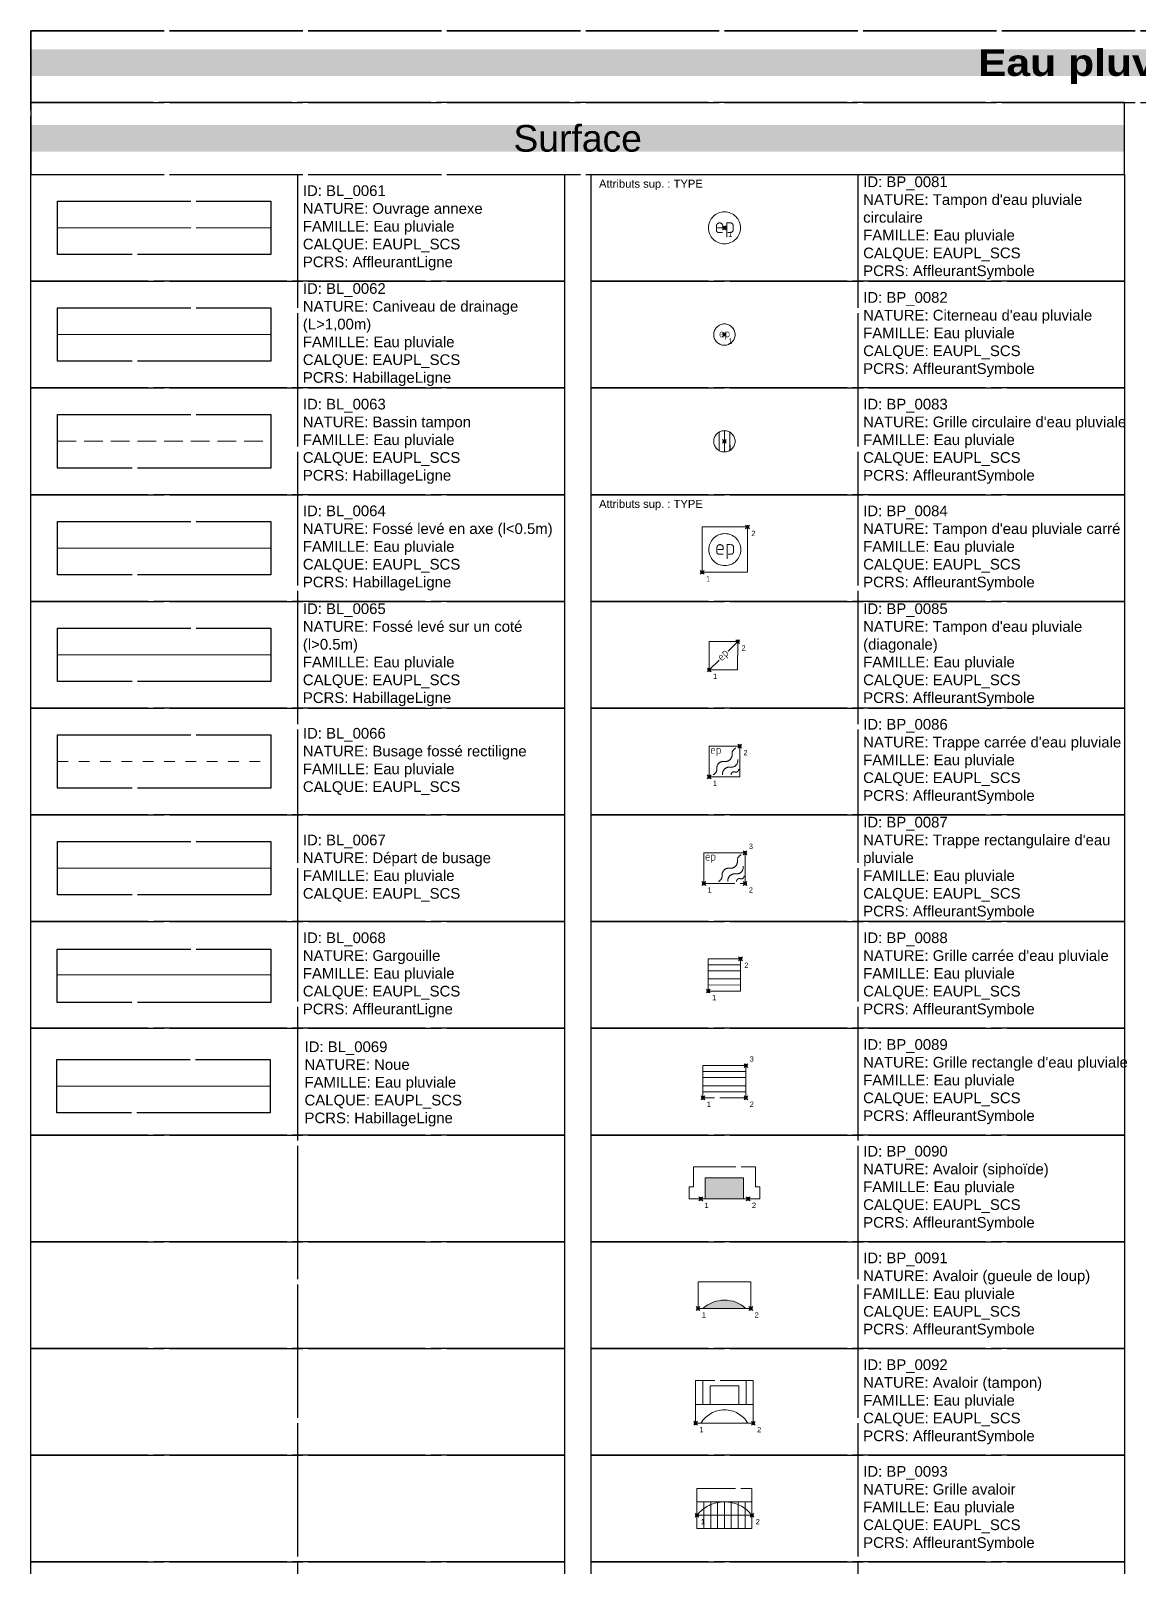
# Model space of a CAD drawing. Header units: metres. Extents: x 3067 to 3319, y 1703 to 1914.
# Drawn here: x 3109.05 to 3129.82, y 1885.15 to 1913.95 of the extents above; entities that cross this region are included whole.
import ezdxf

# ---------------------------------------------------------------- set-up
doc = ezdxf.new("R2010")
doc.units = ezdxf.units.M
for name, pattern in [('BL_0061', [2.5, 2.5, 0]), ('BL_0063', [0.5, 0.35, -0.15]), ('BL_0066', [0.4, 0.2, -0.2]), ('Socle_Continu', [2.5, 2.5, 0])]:
    doc.linetypes.add(name, pattern=pattern)
doc.layers.get('0').update_dxf_attribs({"lineweight": 30})
for name, color, linetype, lineweight in [('1', 7, 'Socle_Continu', 30), ('2', 7, 'Socle_Continu', 30), ('3_sens et nbr de points', 7, 'Socle_Continu', 5)]:
    doc.layers.add(name, color=color, linetype=linetype, lineweight=lineweight)
doc.layers.add('EAUPL_SCS', color=5, linetype='Socle_Continu', lineweight=13, true_color=0x0000ff)
doc.styles.get("Standard").update_dxf_attribs({"font": 'arial.ttf'})
doc.styles.add('Style_2', font='WINGDNG3.TTF')
doc.linetypes.add('BL_0062', pattern='A,0.127,0,["Γ",Standard,S=0.254,R=0,X=-0.127,Y=0]', length=0.127)
doc.linetypes.add('BL_0064', pattern='A,0.508,-0.381,[">",Standard,S=0.254,R=0,X=-0.3,Y=-0.127],0.381', length=1.27)
doc.linetypes.add('BL_0065', pattern='A,0.508,-0.381,[">",Standard,S=0.254,R=-23,X=-0.3,Y=-0.025],0.254', length=1.143)
doc.linetypes.add('BL_0067', pattern='A,0,["[",Standard,S=0.254,R=0,X=0,Y=-0.1],0.5,-0.5,0.5,-0.5,0.5,-0.5,0.5,-0.5', length=4)
doc.linetypes.add('BL_0068', pattern='A,0.508,-0.254,["}",Style_2,S=0.254,R=0,X=-0.2,Y=-0.12],0.254', length=1.016)
doc.linetypes.add('BL_0069', pattern='A,1,["<>",Standard,S=0.254,R=0,X=-0.2,Y=-0.12],0.254', length=1.254)

# ---------------------------------------------------------------- blocks, each defined once
blk = doc.blocks.new('BP_0085')
at = {"layer": 'EAUPL_SCS', "linetype": 'Socle_Continu'}
for p, q in [((0.353, 0.351), (0.534, 0.531)), ((0, 0), (0.185, 0.183))]:
    blk.add_line(p, q, dxfattribs=at)
at = {"layer": 'EAUPL_SCS', "linetype": 'Socle_Continu', "flags": 128}
blk.add_lwpolyline([(0.532, -0.002), (0, 0), (0.001, 0.532), (0.534, 0.531)], close=True, dxfattribs=at)
at = {"layer": 'EAUPL_SCS', "linetype": 'Socle_Continu', "const_width": 0.0107, "flags": 128}
for points in [[(0.352, 0.217), (0.247, 0.317), (0.272, 0.343, -0.410802), (0.312, 0.344), (0.342, 0.315, -0.396178), (0.342, 0.276), (0.322, 0.256)], [(0.289, 0.221), (0.261, 0.192, -0.424), (0.227, 0.191), (0.198, 0.219, -0.997785), (0.243, 0.266), (0.254, 0.255), (0.215, 0.214)]]:
    blk.add_lwpolyline(points, format="xyb", dxfattribs=at)
at = {"layer": 'EAUPL_SCS', "linetype": 'Socle_Continu', "flags": 9}
for tag, p in [('ID', (1.089, 0.793)), ('NATURE', (1.089, 0.472)), ('FAMILLE', (1.089, 0.151)), ('CALQUE', (1.089, -0.17)), ('PCRS', (1.089, -0.492))]:
    blk.add_attdef(tag, p, '', height=0.2, dxfattribs=at)
blk = doc.blocks.new('BP_0084')
at = {"layer": 'EAUPL_SCS', "linetype": 'Socle_Continu'}
blk.add_lwpolyline([(0, 0), (0.85, 0), (0.85, 0.85), (0, 0.85)], close=True, dxfattribs=at)
at = {"layer": 'EAUPL_SCS', "linetype": 'Socle_Continu', "const_width": 0.02, "flags": 128}
for points in [[(0.395, 0.339), (0.32, 0.339, -0.424), (0.275, 0.384), (0.275, 0.459, -0.997785), (0.395, 0.459), (0.395, 0.429), (0.29, 0.429)], [(0.469, 0.248), (0.469, 0.519), (0.537, 0.519, -0.410802), (0.589, 0.466), (0.589, 0.388, -0.396178), (0.537, 0.339), (0.484, 0.339)]]:
    blk.add_lwpolyline(points, format="xyb", dxfattribs=at)
at = {"layer": 'EAUPL_SCS', "linetype": 'Socle_Continu'}
blk.add_circle((0.425, 0.425), 0.3, dxfattribs=at)
at = {"layer": 'EAUPL_SCS', "linetype": 'Socle_Continu', "flags": 9}
for tag, p in [('ID', (1.171, 1.197)), ('NATURE', (1.171, 0.875)), ('FAMILLE', (1.171, 0.554)), ('CALQUE', (1.171, 0.233)), ('PCRS', (1.171, -0.088)), ('TYPE', (1.171, -0.41))]:
    blk.add_attdef(tag, p, '', height=0.2, dxfattribs=at)
blk = doc.blocks.new('BP_0083')
at = {"layer": 'EAUPL_SCS', "linetype": 'Socle_Continu'}
for p, q in [((-0.1, -0.173), (-0.1, 0.174)), ((0, 0.2), (0, -0.2)), ((0.1, -0.173), (0.1, 0.174))]:
    blk.add_line(p, q, dxfattribs=at)
blk.add_circle((0, 0), 0.2, dxfattribs=at)
at = {"layer": 'EAUPL_SCS', "linetype": 'Socle_Continu', "flags": 9}
for tag, p in [('ID', (0.631, 0.603)), ('NATURE', (0.631, 0.282)), ('FAMILLE', (0.631, -0.04)), ('CALQUE', (0.631, -0.361)), ('PCRS', (0.631, -0.682))]:
    blk.add_attdef(tag, p, '', height=0.2, dxfattribs=at)
blk = doc.blocks.new('BP_0081')
at = {"layer": 'EAUPL_SCS', "linetype": 'Socle_Continu', "const_width": 0.02, "flags": 128}
for points in [[(-0.031, -0.087), (-0.106, -0.087, -0.424), (-0.151, -0.042), (-0.151, 0.033, -0.997785), (-0.031, 0.033), (-0.031, 0.003), (-0.136, 0.003)], [(0.044, -0.177), (0.044, 0.093), (0.112, 0.093, -0.410802), (0.164, 0.041), (0.164, -0.037, -0.396178), (0.112, -0.087), (0.059, -0.087)]]:
    blk.add_lwpolyline(points, format="xyb", dxfattribs=at)
at = {"layer": 'EAUPL_SCS', "linetype": 'Socle_Continu'}
blk.add_circle((0, 0), 0.3, dxfattribs=at)
at = {"layer": 'EAUPL_SCS', "linetype": 'Socle_Continu', "flags": 9}
for tag, p in [('ID', (0.731, 0.67)), ('NATURE', (0.731, 0.348)), ('FAMILLE', (0.731, 0.027)), ('CALQUE', (0.731, -0.294)), ('PCRS', (0.731, -0.615)), ('TYPE', (0.731, -0.937))]:
    blk.add_attdef(tag, p, '', height=0.2, dxfattribs=at)
blk = doc.blocks.new('BP_0082')
at = {"layer": 'EAUPL_SCS', "linetype": 'Socle_Continu', "const_width": 0.0107, "flags": 128}
for points in [[(-0.016, -0.046), (-0.057, -0.046, -0.424), (-0.081, -0.022), (-0.081, 0.018, -0.997785), (-0.016, 0.018), (-0.016, 0.002), (-0.073, 0.002)], [(0.024, -0.095), (0.024, 0.05), (0.06, 0.05, -0.410802), (0.088, 0.022), (0.088, -0.02, -0.396178), (0.06, -0.046), (0.032, -0.046)]]:
    blk.add_lwpolyline(points, format="xyb", dxfattribs=at)
at = {"layer": 'EAUPL_SCS', "linetype": 'Socle_Continu'}
blk.add_circle((0, 0), 0.2, dxfattribs=at)
at = {"layer": 'EAUPL_SCS', "linetype": 'Socle_Continu', "flags": 9}
for tag, p in [('ID', (0.544, 0.461)), ('NATURE', (0.544, 0.14)), ('FAMILLE', (0.544, -0.181)), ('CALQUE', (0.544, -0.503)), ('PCRS', (0.544, -0.824))]:
    blk.add_attdef(tag, p, '', height=0.2, dxfattribs=at)
blk = doc.blocks.new('BP_0086')
at = {"layer": 'EAUPL_SCS', "linetype": 'Socle_Continu', "flags": 128}
blk.add_lwpolyline([(0.573, 0), (0.572, 0.573), (0, 0.573), (0, 0)], close=True, dxfattribs=at)
at = {"layer": 'EAUPL_SCS', "linetype": 'Socle_Continu', "const_width": 0.0107, "flags": 128}
for points in [[(0.106, 0.436), (0.066, 0.436, -0.424), (0.041, 0.461), (0.041, 0.501, -0.997785), (0.106, 0.501), (0.106, 0.485), (0.049, 0.485)], [(0.146, 0.388), (0.146, 0.533), (0.182, 0.533, -0.410802), (0.21, 0.505), (0.21, 0.463, -0.396178), (0.182, 0.436), (0.154, 0.436)]]:
    blk.add_lwpolyline(points, format="xyb", dxfattribs=at)
at = {"layer": 'EAUPL_SCS', "linetype": 'Socle_Continu', "flags": 128}
for points in [[(0.072, 0.036, 0.308109), (0.143, 0.143, -0.498161), (0.286, 0.287, 0.49989), (0.429, 0.43, -0.306811), (0.501, 0.537)], [(0.537, 0.323, -0.49989), (0.394, 0.179, 0.49989), (0.251, 0.036)], [(0.412, 0.036, -0.52802), (0.483, 0.09, 0.528439), (0.555, 0.144)]]:
    blk.add_lwpolyline(points, format="xyb", dxfattribs=at)
at = {"layer": 'EAUPL_SCS', "linetype": 'Socle_Continu', "flags": 9}
for tag, p in [('ID', (1.067, 0.906)), ('NATURE', (1.067, 0.585)), ('FAMILLE', (1.067, 0.264)), ('CALQUE', (1.067, -0.058)), ('PCRS', (1.067, -0.379))]:
    blk.add_attdef(tag, p, '', height=0.2, dxfattribs=at)
blk = doc.blocks.new('BP_0087')
at = {"layer": 'EAUPL_SCS', "linetype": 'Socle_Continu', "flags": 128}
blk.add_lwpolyline([(0.773, 0.001), (0.772, 0.573), (0, 0.573), (0, 0)], close=True, dxfattribs=at)
at = {"layer": 'EAUPL_SCS', "linetype": 'Socle_Continu', "const_width": 0.0107, "flags": 128}
for points in [[(0.106, 0.436), (0.066, 0.436, -0.424), (0.041, 0.461), (0.041, 0.501, -0.997785), (0.106, 0.501), (0.106, 0.485), (0.049, 0.485)], [(0.146, 0.388), (0.146, 0.533), (0.182, 0.533, -0.410802), (0.21, 0.505), (0.21, 0.463, -0.396178), (0.182, 0.436), (0.154, 0.436)]]:
    blk.add_lwpolyline(points, format="xyb", dxfattribs=at)
at = {"layer": 'EAUPL_SCS', "linetype": 'Socle_Continu', "flags": 128}
for points in [[(0.272, 0.036, 0.308109), (0.343, 0.143, -0.498161), (0.486, 0.287, 0.49989), (0.629, 0.43, -0.306811), (0.701, 0.538)], [(0.737, 0.323, -0.49989), (0.594, 0.179, 0.49989), (0.451, 0.036)], [(0.612, 0.036, -0.52802), (0.683, 0.09, 0.528439), (0.755, 0.144)]]:
    blk.add_lwpolyline(points, format="xyb", dxfattribs=at)
at = {"layer": 'EAUPL_SCS', "linetype": 'Socle_Continu', "flags": 9}
for tag, p in [('ID', (1.222, 0.853)), ('NATURE', (1.222, 0.532)), ('FAMILLE', (1.222, 0.211)), ('CALQUE', (1.222, -0.111)), ('PCRS', (1.222, -0.432))]:
    blk.add_attdef(tag, p, '', height=0.2, dxfattribs=at)
blk = doc.blocks.new('BP_0088')
at = {"layer": 'EAUPL_SCS', "linetype": 'Socle_Continu'}
for p, q in [((0.604, 0.491), (0, 0.491)), ((0, 0.378), (0.604, 0.378)), ((0.604, 0.227), (0, 0.227)), ((0, 0.113), (0.604, 0.114))]:
    blk.add_line(p, q, dxfattribs=at)
at = {"layer": 'EAUPL_SCS', "linetype": 'Socle_Continu', "flags": 128}
blk.add_lwpolyline([(0.604, 0), (0, 0), (0, 0.604), (0.604, 0.604)], close=True, dxfattribs=at)
at = {"layer": 'EAUPL_SCS', "linetype": 'Socle_Continu', "flags": 9}
for tag, p in [('ID', (1.06, 0.92)), ('NATURE', (1.06, 0.599)), ('FAMILLE', (1.06, 0.278)), ('CALQUE', (1.06, -0.044)), ('PCRS', (1.06, -0.365))]:
    blk.add_attdef(tag, p, '', height=0.2, dxfattribs=at)
blk = doc.blocks.new('BP_0089')
at = {"layer": 'EAUPL_SCS', "linetype": 'Socle_Continu'}
for p, q in [((0.804, 0.492), (0, 0.491)), ((0, 0.378), (0.804, 0.378)), ((0.804, 0.227), (0, 0.227)), ((0, 0.113), (0.804, 0.114))]:
    blk.add_line(p, q, dxfattribs=at)
at = {"layer": 'EAUPL_SCS', "linetype": 'Socle_Continu', "flags": 128}
blk.add_lwpolyline([(0, 0), (0, 0.604), (0.804, 0.605), (0.804, 0.001)], close=True, dxfattribs=at)
at = {"layer": 'EAUPL_SCS', "linetype": 'Socle_Continu', "flags": 9}
for tag, p in [('ID', (1.216, 0.998)), ('NATURE', (1.216, 0.677)), ('FAMILLE', (1.216, 0.355)), ('CALQUE', (1.216, 0.034)), ('PCRS', (1.216, -0.287))]:
    blk.add_attdef(tag, p, '', height=0.2, dxfattribs=at)
blk = doc.blocks.new('BP_0090')
at = {"layer": 'EAUPL_SCS', "linetype": 'Socle_Continu'}
blk.add_hatch(color=256, dxfattribs=at).paths.add_polyline_path([(0.083, 0), (0.083, 0.394), (0.802, 0.394), (0.802, 0)])
at = {"layer": 'EAUPL_SCS', "linetype": 'Socle_Continu', "flags": 128}
for points in [[(-0.221, 0.225), (-0.221, 0), (0, 0), (0.885, 0), (1.106, 0), (1.106, 0.225), (1.023, 0.225), (1.023, 0.6), (-0.138, 0.6), (-0.138, 0.225)], [(0.083, 0.394), (0.802, 0.394), (0.802, 0), (0.083, 0)]]:
    blk.add_lwpolyline(points, close=True, dxfattribs=at)
at = {"layer": 'EAUPL_SCS', "linetype": 'Socle_Continu', "flags": 9}
for tag, p in [('ID', (1.355, 0.78)), ('NATURE', (1.355, 0.459)), ('FAMILLE', (1.355, 0.137)), ('CALQUE', (1.355, -0.184)), ('PCRS', (1.355, -0.505))]:
    blk.add_attdef(tag, p, '', height=0.2, dxfattribs=at)
blk = doc.blocks.new('BP_0091')
at = {"layer": 'EAUPL_SCS', "linetype": 'Socle_Continu'}
h = blk.add_hatch(color=256, dxfattribs=at)
h.dxf.hatch_style = 1
h.paths.add_polyline_path([(0.093, 0), (0.898, 0, 0.388383)])
blk.add_line((0.898, 0), (0.093, 0), dxfattribs=at)
at = {"layer": 'EAUPL_SCS', "linetype": 'Socle_Continu', "flags": 128}
blk.add_lwpolyline([(0, 0), (0, 0.5), (0.99, 0.5), (0.99, 0)], close=True, dxfattribs=at)
at = {"layer": 'EAUPL_SCS', "linetype": 'Socle_Continu'}
blk.add_arc((0.495, -0.44), 0.596, 47.5494, 132.4506, dxfattribs=at)
at = {"layer": 'EAUPL_SCS', "linetype": 'Socle_Continu', "flags": 9}
for tag, p in [('ID', (1.448, 0.909)), ('NATURE', (1.448, 0.587)), ('FAMILLE', (1.448, 0.266)), ('CALQUE', (1.448, -0.055)), ('PCRS', (1.448, -0.377))]:
    blk.add_attdef(tag, p, '', height=0.2, dxfattribs=at)
blk = doc.blocks.new('BP_0092')
at = {"layer": 'EAUPL_SCS', "linetype": 'Socle_Continu'}
for p, q in [((0.135, 0.8), (0.135, 0.35)), ((0.947, 0.35), (0.947, 0.8)), ((0, 0.35), (1.082, 0.35))]:
    blk.add_line(p, q, dxfattribs=at)
at = {"layer": 'EAUPL_SCS', "linetype": 'Socle_Continu', "flags": 128}
blk.add_lwpolyline([(0, 0), (1.082, 0), (1.082, 0.8), (0.947, 0.8), (0.135, 0.8), (0, 0.8), (0, 0.35)], close=True, dxfattribs=at)
blk.add_lwpolyline([(0.271, 0.35), (0.271, 0.7), (0.812, 0.7), (0.812, 0.35)], dxfattribs=at)
at = {"layer": 'EAUPL_SCS', "linetype": 'Socle_Continu'}
blk.add_arc((0.541, -0.262), 0.512, 30.7558, 149.2442, dxfattribs=at)
at = {"layer": 'EAUPL_SCS', "linetype": 'Socle_Continu', "flags": 9}
for tag, p in [('ID', (1.47, 1.096)), ('NATURE', (1.47, 0.774)), ('FAMILLE', (1.47, 0.453)), ('CALQUE', (1.47, 0.132)), ('PCRS', (1.47, -0.19))]:
    blk.add_attdef(tag, p, '', height=0.2, dxfattribs=at)
blk = doc.blocks.new('BP_0093')
at = {"layer": 'EAUPL_SCS', "linetype": 'Socle_Continu'}
for p, q in [((1.03, 0.25), (0, 0.25)), ((0, 0), (1.03, 0)), ((0.129, 0.25), (0.129, -0.25)), ((0.258, -0.25), (0.258, 0.25)), ((0.386, 0.25), (0.386, -0.25)), ((0.515, -0.25), (0.515, 0.25)), ((0.644, 0.25), (0.644, -0.25)), ((0.773, -0.25), (0.773, 0.25)), ((0.902, 0.25), (0.902, -0.25))]:
    blk.add_line(p, q, dxfattribs=at)
at = {"layer": 'EAUPL_SCS', "linetype": 'Socle_Continu', "flags": 128}
blk.add_lwpolyline([(1.03, -0.25), (0, -0.25), (0, 0.5), (1.03, 0.5)], close=True, dxfattribs=at)
at = {"layer": 'EAUPL_SCS', "linetype": 'Socle_Continu'}
blk.add_arc((0.515, -0.405), 0.656, 38.2258, 141.7742, dxfattribs=at)
at = {"layer": 'EAUPL_SCS', "linetype": 'Socle_Continu', "flags": 9}
for tag, p in [('ID', (1.496, 0.814)), ('NATURE', (1.496, 0.493)), ('FAMILLE', (1.496, 0.171)), ('CALQUE', (1.496, -0.15)), ('PCRS', (1.496, -0.471))]:
    blk.add_attdef(tag, p, '', height=0.2, dxfattribs=at)

msp = doc.modelspace()

# ---------------------------------------------------------------- linework, layer by layer
at = {"linetype": 'Socle_Continu'}
for p, q in [((3114.049, 1911.253), (3114.049, 1871.253)), ((3124.549, 1911.253), (3124.549, 1855.253))]:
    msp.add_line(p, q, dxfattribs=at)
for points in [[(3109.049, 1912.6), (3150.549, 1912.6), (3150.549, 1913.947), (3109.049, 1913.947)], [(3109.049, 1911.253), (3129.549, 1911.253), (3129.549, 1912.6), (3109.049, 1912.6)], [(3109.049, 1911.253), (3119.049, 1911.253), (3119.049, 1909.253), (3109.049, 1909.253)], [(3119.549, 1911.253), (3129.549, 1911.253), (3129.549, 1909.253), (3119.549, 1909.253)], [(3109.049, 1909.253), (3119.049, 1909.253), (3119.049, 1907.253), (3109.049, 1907.253)], [(3119.549, 1909.253), (3129.549, 1909.253), (3129.549, 1907.253), (3119.549, 1907.253)], [(3109.049, 1907.253), (3119.049, 1907.253), (3119.049, 1905.253), (3109.049, 1905.253)], [(3119.549, 1907.253), (3129.549, 1907.253), (3129.549, 1905.253), (3119.549, 1905.253)], [(3109.049, 1905.253), (3119.049, 1905.253), (3119.049, 1903.253), (3109.049, 1903.253)], [(3119.549, 1905.253), (3129.549, 1905.253), (3129.549, 1903.253), (3119.549, 1903.253)], [(3109.049, 1903.253), (3119.049, 1903.253), (3119.049, 1901.253), (3109.049, 1901.253)], [(3119.549, 1903.253), (3129.549, 1903.253), (3129.549, 1901.253), (3119.549, 1901.253)], [(3109.049, 1901.253), (3119.049, 1901.253), (3119.049, 1899.253), (3109.049, 1899.253)], [(3119.549, 1901.253), (3129.549, 1901.253), (3129.549, 1899.253), (3119.549, 1899.253)], [(3109.049, 1899.253), (3119.049, 1899.253), (3119.049, 1897.253), (3109.049, 1897.253)], [(3119.549, 1899.253), (3129.549, 1899.253), (3129.549, 1897.253), (3119.549, 1897.253)], [(3109.049, 1897.253), (3119.049, 1897.253), (3119.049, 1895.253), (3109.049, 1895.253)], [(3119.549, 1897.253), (3129.549, 1897.253), (3129.549, 1895.253), (3119.549, 1895.253)], [(3109.049, 1895.253), (3119.049, 1895.253), (3119.049, 1893.253), (3109.049, 1893.253)], [(3119.549, 1895.253), (3129.549, 1895.253), (3129.549, 1893.253), (3119.549, 1893.253)], [(3109.049, 1893.253), (3119.049, 1893.253), (3119.049, 1891.253), (3109.049, 1891.253)], [(3119.549, 1893.253), (3129.549, 1893.253), (3129.549, 1891.253), (3119.549, 1891.253)], [(3109.049, 1891.253), (3119.049, 1891.253), (3119.049, 1889.253), (3109.049, 1889.253)], [(3119.549, 1891.253), (3129.549, 1891.253), (3129.549, 1889.253), (3119.549, 1889.253)], [(3109.049, 1889.253), (3119.049, 1889.253), (3119.049, 1887.253), (3109.049, 1887.253)], [(3119.549, 1889.253), (3129.549, 1889.253), (3129.549, 1887.253), (3119.549, 1887.253)], [(3109.049, 1887.253), (3119.049, 1887.253), (3119.049, 1885.253), (3109.049, 1885.253)], [(3119.549, 1887.253), (3129.549, 1887.253), (3129.549, 1885.253), (3119.549, 1885.253)], [(3109.049, 1885.253), (3119.049, 1885.253), (3119.049, 1883.253), (3109.049, 1883.253)], [(3119.549, 1885.253), (3129.549, 1885.253), (3129.549, 1883.253), (3119.549, 1883.253)]]:
    msp.add_lwpolyline(points, close=True, dxfattribs=at)
at = {"layer": '1', "color": 5, "linetype": 'Socle_Continu'}
msp.add_lwpolyline([(3109.049, 1913.947), (3150.549, 1913.947), (3150.549, 1855.253), (3109.049, 1855.253)], close=True, dxfattribs=at)
at = {"layer": '2', "linetype": 'Socle_Continu'}
for points in [[(3109.549, 1910.753), (3113.549, 1910.753), (3113.549, 1909.753), (3109.549, 1909.753)], [(3109.549, 1908.753), (3113.549, 1908.753), (3113.549, 1907.753), (3109.549, 1907.753)], [(3109.549, 1906.753), (3113.549, 1906.753), (3113.549, 1905.753), (3109.549, 1905.753)], [(3109.549, 1904.753), (3113.549, 1904.753), (3113.549, 1903.753), (3109.549, 1903.753)], [(3109.549, 1902.753), (3113.549, 1902.753), (3113.549, 1901.753), (3109.549, 1901.753)], [(3109.549, 1900.753), (3113.549, 1900.753), (3113.549, 1899.753), (3109.549, 1899.753)], [(3109.549, 1898.753), (3113.549, 1898.753), (3113.549, 1897.753), (3109.549, 1897.753)], [(3109.547, 1896.735), (3113.547, 1896.735), (3113.547, 1895.735), (3109.547, 1895.735)], [(3109.538, 1894.667), (3113.538, 1894.667), (3113.538, 1893.667), (3109.538, 1893.667)]]:
    msp.add_lwpolyline(points, close=True, dxfattribs=at)
at = {"layer": '3_sens et nbr de points', "linetype": 'Socle_Continu'}
for p, q in [((3122.014, 1910.289), (3122.084, 1910.218)), ((3122.014, 1910.289), (3122.084, 1910.218)), ((3122.014, 1910.218), (3122.084, 1910.289)), ((3122.014, 1908.289), (3122.084, 1908.218)), ((3122.014, 1908.289), (3122.084, 1908.218)), ((3122.014, 1908.218), (3122.084, 1908.289)), ((3122.014, 1906.289), (3122.084, 1906.218)), ((3122.014, 1906.289), (3122.084, 1906.218)), ((3122.014, 1906.218), (3122.084, 1906.289)), ((3122.446, 1904.683), (3122.517, 1904.613)), ((3122.446, 1904.683), (3122.517, 1904.613)), ((3122.446, 1904.613), (3122.517, 1904.683)), ((3121.596, 1903.833), (3121.667, 1903.763)), ((3121.596, 1903.833), (3121.667, 1903.763)), ((3121.596, 1903.763), (3121.667, 1903.833)), ((3122.263, 1902.536), (3122.333, 1902.465)), ((3122.263, 1902.536), (3122.333, 1902.465)), ((3122.263, 1902.465), (3122.333, 1902.536)), ((3121.729, 1902.005), (3121.799, 1901.934)), ((3121.729, 1902.005), (3121.799, 1901.934)), ((3121.729, 1901.934), (3121.799, 1902.005)), ((3122.3, 1900.575), (3122.371, 1900.505)), ((3122.3, 1900.575), (3122.371, 1900.505)), ((3122.3, 1900.505), (3122.371, 1900.575)), ((3121.727, 1900.002), (3121.798, 1899.931)), ((3121.727, 1900.002), (3121.798, 1899.931)), ((3121.727, 1899.931), (3121.798, 1900.002)), ((3122.4, 1898.577), (3122.471, 1898.506)), ((3122.4, 1898.577), (3122.471, 1898.506)), ((3122.4, 1898.506), (3122.471, 1898.577)), ((3121.627, 1898.002), (3121.698, 1897.931)), ((3121.627, 1898.002), (3121.698, 1897.931)), ((3121.627, 1897.931), (3121.698, 1898.002)), ((3122.4, 1898.002), (3122.471, 1897.931)), ((3122.4, 1897.931), (3122.471, 1898.002)), ((3122.315, 1896.591), (3122.386, 1896.52)), ((3122.315, 1896.591), (3122.386, 1896.52)), ((3122.315, 1896.52), (3122.386, 1896.591)), ((3121.712, 1895.986), (3121.783, 1895.916)), ((3121.712, 1895.986), (3121.783, 1895.916)), ((3121.712, 1895.916), (3121.783, 1895.986)), ((3122.416, 1894.59), (3122.487, 1894.52)), ((3122.416, 1894.59), (3122.487, 1894.52)), ((3122.416, 1894.52), (3122.487, 1894.59)), ((3121.612, 1893.986), (3121.683, 1893.915)), ((3121.612, 1893.986), (3121.683, 1893.915)), ((3121.612, 1893.915), (3121.683, 1893.986)), ((3122.416, 1893.986), (3122.487, 1893.915)), ((3122.416, 1893.915), (3122.487, 1893.986)), ((3121.571, 1892.092), (3121.642, 1892.021)), ((3121.571, 1892.092), (3121.642, 1892.021)), ((3121.571, 1892.021), (3121.642, 1892.092)), ((3122.458, 1892.092), (3122.529, 1892.021)), ((3122.458, 1892.021), (3122.529, 1892.092)), ((3121.519, 1890.039), (3121.589, 1889.968)), ((3121.519, 1890.039), (3121.589, 1889.968)), ((3121.519, 1889.968), (3121.589, 1890.039)), ((3122.509, 1890.038), (3122.58, 1889.968)), ((3122.509, 1889.968), (3122.58, 1890.038)), ((3121.473, 1887.889), (3121.543, 1887.818)), ((3121.473, 1887.889), (3121.543, 1887.818)), ((3121.473, 1887.818), (3121.543, 1887.889)), ((3122.555, 1887.888), (3122.625, 1887.818)), ((3122.555, 1887.818), (3122.625, 1887.888)), ((3121.499, 1886.164), (3121.569, 1886.093)), ((3121.499, 1886.164), (3121.569, 1886.093)), ((3121.499, 1886.093), (3121.569, 1886.164)), ((3122.529, 1886.163), (3122.6, 1886.093)), ((3122.529, 1886.093), (3122.6, 1886.163))]:
    msp.add_line(p, q, dxfattribs=at)
for centre in [(3122.049, 1910.253), (3122.049, 1908.253), (3122.049, 1906.253), (3122.482, 1904.648), (3121.632, 1903.798), (3122.298, 1902.501), (3121.764, 1901.97), (3122.335, 1900.54), (3121.763, 1899.967), (3122.436, 1898.541), (3121.663, 1897.966), (3122.436, 1897.966), (3122.351, 1896.555), (3121.747, 1895.951), (3122.451, 1894.555), (3121.647, 1893.951), (3122.451, 1893.951), (3121.607, 1892.056), (3122.494, 1892.056), (3121.554, 1890.003), (3122.544, 1890.003), (3121.508, 1887.853), (3122.59, 1887.853), (3121.534, 1886.128), (3122.564, 1886.128)]:
    msp.add_circle(centre, 0.025, dxfattribs=at)
at = {"layer": 'EAUPL_SCS', "linetype": 'BL_0061', "flags": 128}
msp.add_lwpolyline([(3109.549, 1910.253), (3113.549, 1910.253)], dxfattribs=at)
at = {"layer": 'EAUPL_SCS', "linetype": 'BL_0062', "flags": 128}
msp.add_lwpolyline([(3109.549, 1908.253), (3113.549, 1908.253)], dxfattribs=at)
at = {"layer": 'EAUPL_SCS', "linetype": 'BL_0063', "flags": 128}
msp.add_lwpolyline([(3109.549, 1906.253), (3113.549, 1906.253)], dxfattribs=at)
at = {"layer": 'EAUPL_SCS', "linetype": 'BL_0064', "flags": 128}
msp.add_lwpolyline([(3109.549, 1904.253), (3113.549, 1904.253)], dxfattribs=at)
at = {"layer": 'EAUPL_SCS', "linetype": 'BL_0065', "flags": 128}
msp.add_lwpolyline([(3109.549, 1902.253), (3113.549, 1902.253)], dxfattribs=at)
at = {"layer": 'EAUPL_SCS', "linetype": 'BL_0066', "flags": 128}
msp.add_lwpolyline([(3109.549, 1900.253), (3113.549, 1900.253)], dxfattribs=at)
at = {"layer": 'EAUPL_SCS', "linetype": 'BL_0067', "flags": 128}
msp.add_lwpolyline([(3109.549, 1898.253), (3113.549, 1898.253)], dxfattribs=at)
at = {"layer": 'EAUPL_SCS', "linetype": 'BL_0068', "flags": 128}
msp.add_lwpolyline([(3109.549, 1896.253), (3113.549, 1896.253)], dxfattribs=at)
at = {"layer": 'EAUPL_SCS', "linetype": 'BL_0069', "flags": 128}
msp.add_lwpolyline([(3109.538, 1894.167), (3113.538, 1894.167)], dxfattribs=at)

# ---------------------------------------------------------------- block references
at = {"layer": 'EAUPL_SCS', "linetype": 'Socle_Continu'}
for name, p in [('BP_0081', (3122.049, 1910.253)), ('BP_0082', (3122.049, 1908.253)), ('BP_0083', (3122.049, 1906.253)), ('BP_0084', (3121.632, 1903.798)), ('BP_0085', (3121.764, 1901.97)), ('BP_0086', (3121.763, 1899.967)), ('BP_0087', (3121.663, 1897.967)), ('BP_0088', (3121.747, 1895.951)), ('BP_0089', (3121.647, 1893.951)), ('BP_0090', (3121.607, 1892.056)), ('BP_0091', (3121.554, 1890.003)), ('BP_0092', (3121.508, 1887.853)), ('BP_0093', (3121.534, 1886.128))]:
    msp.add_blockref(name, p, dxfattribs=at)

# ---------------------------------------------------------------- texts
at = {"linetype": 'Socle_Continu', "char_height": 0.5, "attachment_point": 5, "bg_fill": 1, "box_fill_scale": 1, "bg_fill_transparency": 0}
for s, insert, width, bg_fill_color in [('{\\fArial Black|b0|i0|c0|p34;\\C256;\\c16777215;Eau pluviale (B)}', (3129.799, 1913.274), 41.5, 5), ('\\pxqc;Surface', (3119.299, 1911.927), 20.5, 254)]:
    msp.add_mtext(s, dxfattribs=dict(at, insert=insert, width=width, bg_fill_color=bg_fill_color))
at = {"linetype": 'Socle_Continu', "char_height": 0.2, "width": 4.9, "attachment_point": 4}
for s, insert in [('ID: BL_0061\\PNATURE: Ouvrage annexe\\PFAMILLE: Eau pluviale\\PCALQUE: EAUPL_SCS\\PPCRS: AffleurantLigne', (3114.149, 1910.253)), ("ID: BP_0081\\PNATURE: Tampon d'eau pluviale circulaire\\PFAMILLE: Eau pluviale\\PCALQUE: EAUPL_SCS\\PPCRS: AffleurantSymbole", (3124.649, 1910.253)), ('ID: BL_0062\\PNATURE: Caniveau de drainage (L>1,00m)\\PFAMILLE: Eau pluviale\\PCALQUE: EAUPL_SCS\\PPCRS: HabillageLigne', (3114.149, 1908.253)), ("ID: BP_0082\\PNATURE: Citerneau d'eau pluviale\\PFAMILLE: Eau pluviale\\PCALQUE: EAUPL_SCS\\PPCRS: AffleurantSymbole", (3124.649, 1908.253)), ('ID: BL_0063\\PNATURE: Bassin tampon\\PFAMILLE: Eau pluviale\\PCALQUE: EAUPL_SCS\\PPCRS: HabillageLigne', (3114.149, 1906.253)), ("ID: BP_0083\\PNATURE: Grille circulaire d'eau pluviale\\PFAMILLE: Eau pluviale\\PCALQUE: EAUPL_SCS\\PPCRS: AffleurantSymbole", (3124.649, 1906.253)), ('ID: BL_0064\\PNATURE: Fossé levé en axe (l<0.5m)\\PFAMILLE: Eau pluviale\\PCALQUE: EAUPL_SCS\\PPCRS: HabillageLigne', (3114.149, 1904.253)), ("ID: BP_0084\\PNATURE: Tampon d'eau pluviale carré\\PFAMILLE: Eau pluviale\\PCALQUE: EAUPL_SCS\\PPCRS: AffleurantSymbole", (3124.649, 1904.253)), ('ID: BL_0065\\PNATURE: Fossé levé sur un coté (l>0.5m)\\PFAMILLE: Eau pluviale\\PCALQUE: EAUPL_SCS\\PPCRS: HabillageLigne', (3114.149, 1902.253)), ("ID: BP_0085\\PNATURE: Tampon d'eau pluviale (diagonale)\\PFAMILLE: Eau pluviale\\PCALQUE: EAUPL_SCS\\PPCRS: AffleurantSymbole", (3124.649, 1902.253)), ("ID: BP_0086\\PNATURE: Trappe carrée d'eau pluviale\\PFAMILLE: Eau pluviale\\PCALQUE: EAUPL_SCS\\PPCRS: AffleurantSymbole", (3124.649, 1900.253)), ('ID: BL_0066\\PNATURE: Busage fossé rectiligne\\PFAMILLE: Eau pluviale\\PCALQUE: EAUPL_SCS', (3114.149, 1900.253)), ("ID: BP_0087\\PNATURE: Trappe rectangulaire d'eau pluviale\\PFAMILLE: Eau pluviale\\PCALQUE: EAUPL_SCS\\PPCRS: AffleurantSymbole", (3124.649, 1898.253)), ('ID: BL_0067\\PNATURE: Départ de busage\\PFAMILLE: Eau pluviale\\PCALQUE: EAUPL_SCS', (3114.149, 1898.253)), ('ID: BL_0068\\PNATURE: Gargouille\\PFAMILLE: Eau pluviale\\PCALQUE: EAUPL_SCS\\PPCRS: AffleurantLigne', (3114.149, 1896.253)), ("ID: BP_0088\\PNATURE: Grille carrée d'eau pluviale\\PFAMILLE: Eau pluviale\\PCALQUE: EAUPL_SCS\\PPCRS: AffleurantSymbole", (3124.649, 1896.253)), ('ID: BL_0069\\PNATURE: Noue\\PFAMILLE: Eau pluviale\\PCALQUE: EAUPL_SCS\\PPCRS: HabillageLigne', (3114.18, 1894.211)), ("ID: BP_0089\\PNATURE: Grille rectangle d'eau pluviale\\PFAMILLE: Eau pluviale\\PCALQUE: EAUPL_SCS\\PPCRS: AffleurantSymbole", (3124.649, 1894.253)), ('ID: BP_0090\\PNATURE: Avaloir (siphoïde)\\PFAMILLE: Eau pluviale\\PCALQUE: EAUPL_SCS\\PPCRS: AffleurantSymbole', (3124.649, 1892.253)), ('ID: BP_0091\\PNATURE: Avaloir (gueule de loup)\\PFAMILLE: Eau pluviale\\PCALQUE: EAUPL_SCS\\PPCRS: AffleurantSymbole', (3124.649, 1890.253)), ('ID: BP_0092\\PNATURE: Avaloir (tampon)\\PFAMILLE: Eau pluviale\\PCALQUE: EAUPL_SCS\\PPCRS: AffleurantSymbole', (3124.649, 1888.253)), ('ID: BP_0093\\PNATURE: Grille avaloir\\PFAMILLE: Eau pluviale\\PCALQUE: EAUPL_SCS\\PPCRS: AffleurantSymbole', (3124.649, 1886.253))]:
    msp.add_mtext(s, dxfattribs=dict(at, insert=insert))
at = {"color": 5, "linetype": 'Socle_Continu', "char_height": 0.15, "attachment_point": 1}
for insert in [(3119.549, 1911.156), (3119.549, 1905.156)]:
    msp.add_mtext_dynamic_manual_height_columns('\\pxi-3,l4,t4;Attributs sup. : TYPE', width=5, gutter_width=12.5, heights=[0], dxfattribs=dict(at, insert=insert))
at = {"layer": '3_sens et nbr de points', "linetype": 'Socle_Continu', "char_height": 0.1, "attachment_point": 1}
for s, insert in [('1', (3122.12, 1910.182)), ('1', (3122.12, 1908.182)), ('1', (3122.12, 1906.182)), ('2', (3122.553, 1904.577)), ('1', (3121.703, 1903.727)), ('2', (3122.369, 1902.43)), ('1', (3121.835, 1901.899)), ('2', (3122.406, 1900.469)), ('1', (3121.834, 1899.896)), ('3', (3122.506, 1898.714)), ('1', (3121.734, 1897.896)), ('2', (3122.506, 1897.896)), ('2', (3122.422, 1896.485)), ('1', (3121.818, 1895.88)), ('3', (3122.522, 1894.728)), ('1', (3121.718, 1893.88)), ('2', (3122.522, 1893.88)), ('1', (3121.677, 1891.986)), ('2', (3122.564, 1891.985)), ('1', (3121.625, 1889.932)), ('2', (3122.615, 1889.932)), ('1', (3121.579, 1887.782)), ('2', (3122.661, 1887.782)), ('1', (3121.605, 1886.057)), ('2', (3122.635, 1886.057))]:
    msp.add_mtext_dynamic_manual_height_columns(s, width=0.17351, gutter_width=1, heights=[0], dxfattribs=dict(at, insert=insert))

doc.saveas('drawing.dxf')
